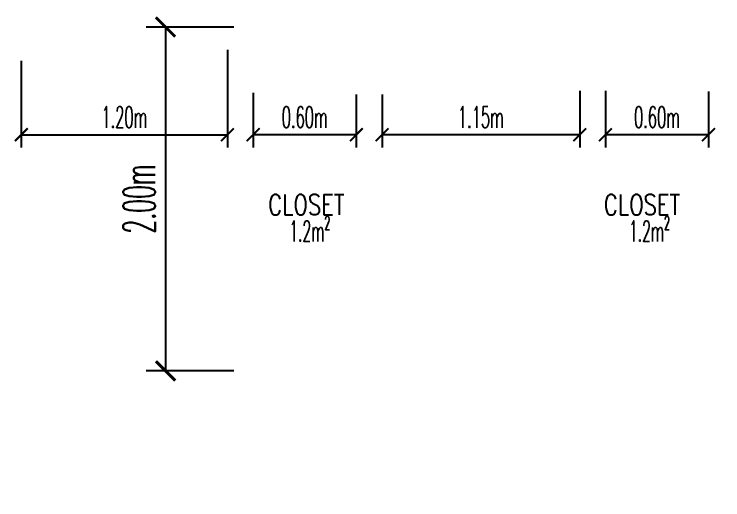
# Model space of a CAD drawing. Header units: metres. Extents: x 2200 to 70418, y 2356 to 27441.
# Drawn here: x 64110 to 68235, y 15472 to 18297 of the extents above; entities that cross this region are included whole.
import ezdxf

# ---------------------------------------------------------------- set-up
doc = ezdxf.new("R2010")
doc.units = ezdxf.units.M
doc.header["$LTSCALE"] = 0.5
doc.layers.get('Defpoints').update_dxf_attribs({"color": 140})
doc.layers.add('G-Anno-Dims', color=151, linetype='Continuous', lineweight=25)
doc.styles.add('Annotative', font='romans.shx', dxfattribs={"width": 0.5})
doc.styles.add('Arch-Dim', font='romans.shx', dxfattribs={"width": 0.5})
doc.dimstyles.new('Annotative m', dxfattribs={"dimscale": 100, "dimtxt": 2.5, "dimasz": 1.5, "dimexe": 1.5, "dimexo": 1.5, "dimgap": 0.8, "dimtad": 1, "dimlfac": 0.001, "dimzin": 3, "dimdsep": 46, "dimtxsty": 'Arch-Dim', "dimblk": 'ARCHTICK', "dimcen": 2.5, "dimazin": 2, "dimtfac": 0.75, "dimtix": 1, "dimtmove": 2, "dimatfit": 3, "dimfxl": 1, "dimtolj": 1, "dimtzin": 0, "dimarcsym": 0})

# ---------------------------------------------------------------- blocks, each defined once
blk = doc.blocks.new('_ArchTick')
at = {"color": 0, "linetype": 'ByBlock', "const_width": 0.15}
blk.add_lwpolyline([(-0.5, -0.5), (0.5, 0.5)], dxfattribs=at)
blk = doc.blocks.new('*D243')
at = {"layer": 'Defpoints', "color": 0, "transparency": 16777216}
for p in [(67552, 17926), (68152, 17923), (67552, 17596)]:
    blk.add_point(p, dxfattribs=at)
at = {"layer": 'G-Anno-Dims', "color": 0, "lineweight": -2, "transparency": 16777216}
for p, q in [((67552, 17851), (67552, 17521)), ((68152, 17848), (68152, 17521)), ((68152, 17596), (67552, 17596))]:
    blk.add_line(p, q, dxfattribs=at)
at = {"layer": 'G-Anno-Dims', "color": 0, "lineweight": -2, "transparency": 16777216, "xscale": 75, "yscale": 75, "zscale": 75, "rotation": 180}
blk.add_blockref('_ArchTick', (67552, 17596), dxfattribs=at)
at = {"layer": 'G-Anno-Dims', "color": 0, "lineweight": -2, "transparency": 16777216, "xscale": 75, "yscale": 75, "zscale": 75}
blk.add_blockref('_ArchTick', (68152, 17596), dxfattribs=at)
at = {"layer": 'G-Anno-Dims', "color": 0, "transparency": 16777216, "insert": (67852, 17698.5), "char_height": 125, "attachment_point": 5, "style": 'Arch-Dim'}
blk.add_mtext('\\A1;0.60m', dxfattribs=at)
blk = doc.blocks.new('*D244')
at = {"layer": 'Defpoints', "color": 0}
for p in [(65502, 17914), (66102, 17904), (65502, 17596)]:
    blk.add_point(p, dxfattribs=at)
at = {"layer": 'G-Anno-Dims', "color": 0, "lineweight": -2}
for p, q in [((65502, 17839), (65502, 17521)), ((66102, 17829), (66102, 17521)), ((66102, 17596), (65502, 17596))]:
    blk.add_line(p, q, dxfattribs=at)
at = {"layer": 'G-Anno-Dims', "color": 0, "lineweight": -2, "xscale": 75, "yscale": 75, "zscale": 75, "rotation": 180}
blk.add_blockref('_ArchTick', (65502, 17596), dxfattribs=at)
at = {"layer": 'G-Anno-Dims', "color": 0, "lineweight": -2, "xscale": 75, "yscale": 75, "zscale": 75}
blk.add_blockref('_ArchTick', (66102, 17596), dxfattribs=at)
at = {"layer": 'G-Anno-Dims', "color": 0, "insert": (65802, 17698.5), "char_height": 125, "attachment_point": 5, "style": 'Arch-Dim'}
blk.add_mtext('\\A1;0.60m', dxfattribs=at)
blk = doc.blocks.new('*D245')
at = {"layer": 'Defpoints', "color": 0}
for p in [(66252, 17904), (67402, 17926), (66252, 17596)]:
    blk.add_point(p, dxfattribs=at)
at = {"layer": 'G-Anno-Dims', "color": 0, "lineweight": -2}
for p, q in [((66252, 17829), (66252, 17521)), ((67402, 17851), (67402, 17521)), ((67402, 17596), (66252, 17596))]:
    blk.add_line(p, q, dxfattribs=at)
at = {"layer": 'G-Anno-Dims', "color": 0, "lineweight": -2, "xscale": 75, "yscale": 75, "zscale": 75, "rotation": 180}
blk.add_blockref('_ArchTick', (66252, 17596), dxfattribs=at)
at = {"layer": 'G-Anno-Dims', "color": 0, "lineweight": -2, "xscale": 75, "yscale": 75, "zscale": 75}
blk.add_blockref('_ArchTick', (67402, 17596), dxfattribs=at)
at = {"layer": 'G-Anno-Dims', "color": 0, "insert": (66827, 17698.5), "char_height": 125, "attachment_point": 5, "style": 'Arch-Dim'}
blk.add_mtext('\\A1;1.15m', dxfattribs=at)
blk = doc.blocks.new('*D252')
at = {"layer": 'Defpoints', "color": 0, "transparency": 16777216}
for p in [(65352, 18165.2), (64152, 18099.9), (65352, 17596)]:
    blk.add_point(p, dxfattribs=at)
at = {"layer": 'G-Anno-Dims', "color": 0, "lineweight": -2, "transparency": 16777216}
for p, q in [((65352, 18090.2), (65352, 17521)), ((64152, 18024.9), (64152, 17521)), ((64152, 17596), (65352, 17596))]:
    blk.add_line(p, q, dxfattribs=at)
at = {"layer": 'G-Anno-Dims', "color": 0, "lineweight": -2, "transparency": 16777216, "xscale": 75, "yscale": 75, "zscale": 75, "rotation": 180}
blk.add_blockref('_ArchTick', (64152, 17596), dxfattribs=at)
at = {"layer": 'G-Anno-Dims', "color": 0, "lineweight": -2, "transparency": 16777216, "xscale": 75, "yscale": 75, "zscale": 75}
blk.add_blockref('_ArchTick', (65352, 17596), dxfattribs=at)
at = {"layer": 'G-Anno-Dims', "color": 0, "transparency": 16777216, "insert": (64752, 17698.5), "char_height": 125, "attachment_point": 5, "style": 'Arch-Dim'}
blk.add_mtext('\\A1;1.20m', dxfattribs=at)
blk = doc.blocks.new('*D540')
at = {"layer": 'Defpoints', "color": 0}
for p in [(65502, 18222), (64991.7, 16222), (65502, 16222)]:
    blk.add_point(p, dxfattribs=at)
at = {"layer": 'G-Anno-Dims', "color": 0, "lineweight": -2}
for p, q in [((65389.5, 18222), (64879.2, 18222)), ((64991.7, 18222), (64991.7, 16222)), ((65389.5, 16222), (64879.2, 16222))]:
    blk.add_line(p, q, dxfattribs=at)
at = {"layer": 'G-Anno-Dims', "color": 0, "lineweight": -2, "xscale": 112.5, "yscale": 112.5, "zscale": 112.5}
for p, rotation in [((64991.7, 18222), 90), ((64991.7, 16222), 270)]:
    blk.add_blockref('_ArchTick', p, dxfattribs=dict(at, rotation=rotation))
at = {"layer": 'G-Anno-Dims', "color": 0, "insert": (64837.9, 17222), "char_height": 187.5, "attachment_point": 5, "rotation": 90, "style": 'Arch-Dim'}
blk.add_mtext('\\A1;2.00m', dxfattribs=at)
blk = doc.blocks.new('*D612')
at = {"color": 0, "lineweight": -2, "transparency": 16777216}
for p, q in [((66327, 24443.9), (69197.5, 24443.9)), ((69122.5, 24443.9), (69122.5, 10372)), ((65227, 10372), (69197.5, 10372))]:
    blk.add_line(p, q, dxfattribs=at)
at = {"layer": 'Defpoints', "color": 0, "transparency": 16777216}
for p in [(66252, 24443.9), (65152, 10372), (69122.5, 10372)]:
    blk.add_point(p, dxfattribs=at)
at = {"color": 0, "lineweight": -2, "transparency": 16777216, "xscale": 75, "yscale": 75, "zscale": 75}
for p, rotation in [((69122.5, 24443.9), 90), ((69122.5, 10372), 270)]:
    blk.add_blockref('_ArchTick', p, dxfattribs=dict(at, rotation=rotation))
at = {"color": 0, "transparency": 16777216, "insert": (69020, 17407.9), "char_height": 125, "attachment_point": 5, "rotation": 90, "style": 'Arch-Dim'}
blk.add_mtext('\\A1;14.07m', dxfattribs=at)

msp = doc.modelspace()

# ---------------------------------------------------------------- texts
at = {"style": 'Annotative', "width": 0.75}
for p in [(65588.97, 17129), (67542.97, 17129)]:
    msp.add_text('CLOSET', height=120, dxfattribs=at).set_placement(p)
at = {"char_height": 120, "attachment_point": 1, "style": 'Arch-Dim'}
for insert in [(65710.97, 17105.495), (67687.97, 17105.495)]:
    msp.add_mtext_dynamic_manual_height_columns('1.2m{\\H1.0833x;²}', width=234, gutter_width=1, heights=[0], dxfattribs=dict(at, insert=insert))

# ---------------------------------------------------------------- dimensions: what is measured, and where the dimension line sits
dim = msp.add_linear_dim(base=(69122.509, 10372), p1=(66251.969, 24443.879), p2=(65151.97, 10372), angle=90, dimstyle='Annotative m', override={"dimpost": 'm'})
dim.commit()
dim.dimension.update_dxf_attribs({"geometry": '*D612', "text_midpoint": (69020.009, 17407.94)})
at = {"layer": 'G-Anno-Dims'}
dim = msp.add_linear_dim(base=(64991.696, 16222.001), p1=(65501.969, 18222.001), p2=(65501.969, 16222.001), angle=90, dimstyle='Annotative m', override={"dimpost": 'm'}, dxfattribs=at)
dim.commit()
dim.dimension.update_dxf_attribs({"geometry": '*D540', "text_midpoint": (64837.946, 17222.001)})
for base, p1, p2, picture, middle in [((65351.969, 17596), (64151.97, 18099.948), (65351.969, 18165.248), '*D252', (64751.969, 17698.5)), ((65501.969, 17596), (66101.969, 17904), (65501.969, 17914), '*D244', (65801.969, 17698.5)), ((66251.969, 17596), (67401.97, 17926), (66251.969, 17904), '*D245', (66826.969, 17698.5)), ((67551.97, 17596), (68151.97, 17923), (67551.97, 17926), '*D243', (67851.97, 17698.5))]:
    dim = msp.add_linear_dim(base=base, p1=p1, p2=p2, dimstyle='Annotative m', override={"dimpost": 'm'}, dxfattribs=at)
    dim.commit()
    dim.dimension.update_dxf_attribs({"geometry": picture, "text_midpoint": middle})

doc.saveas('drawing.dxf')
